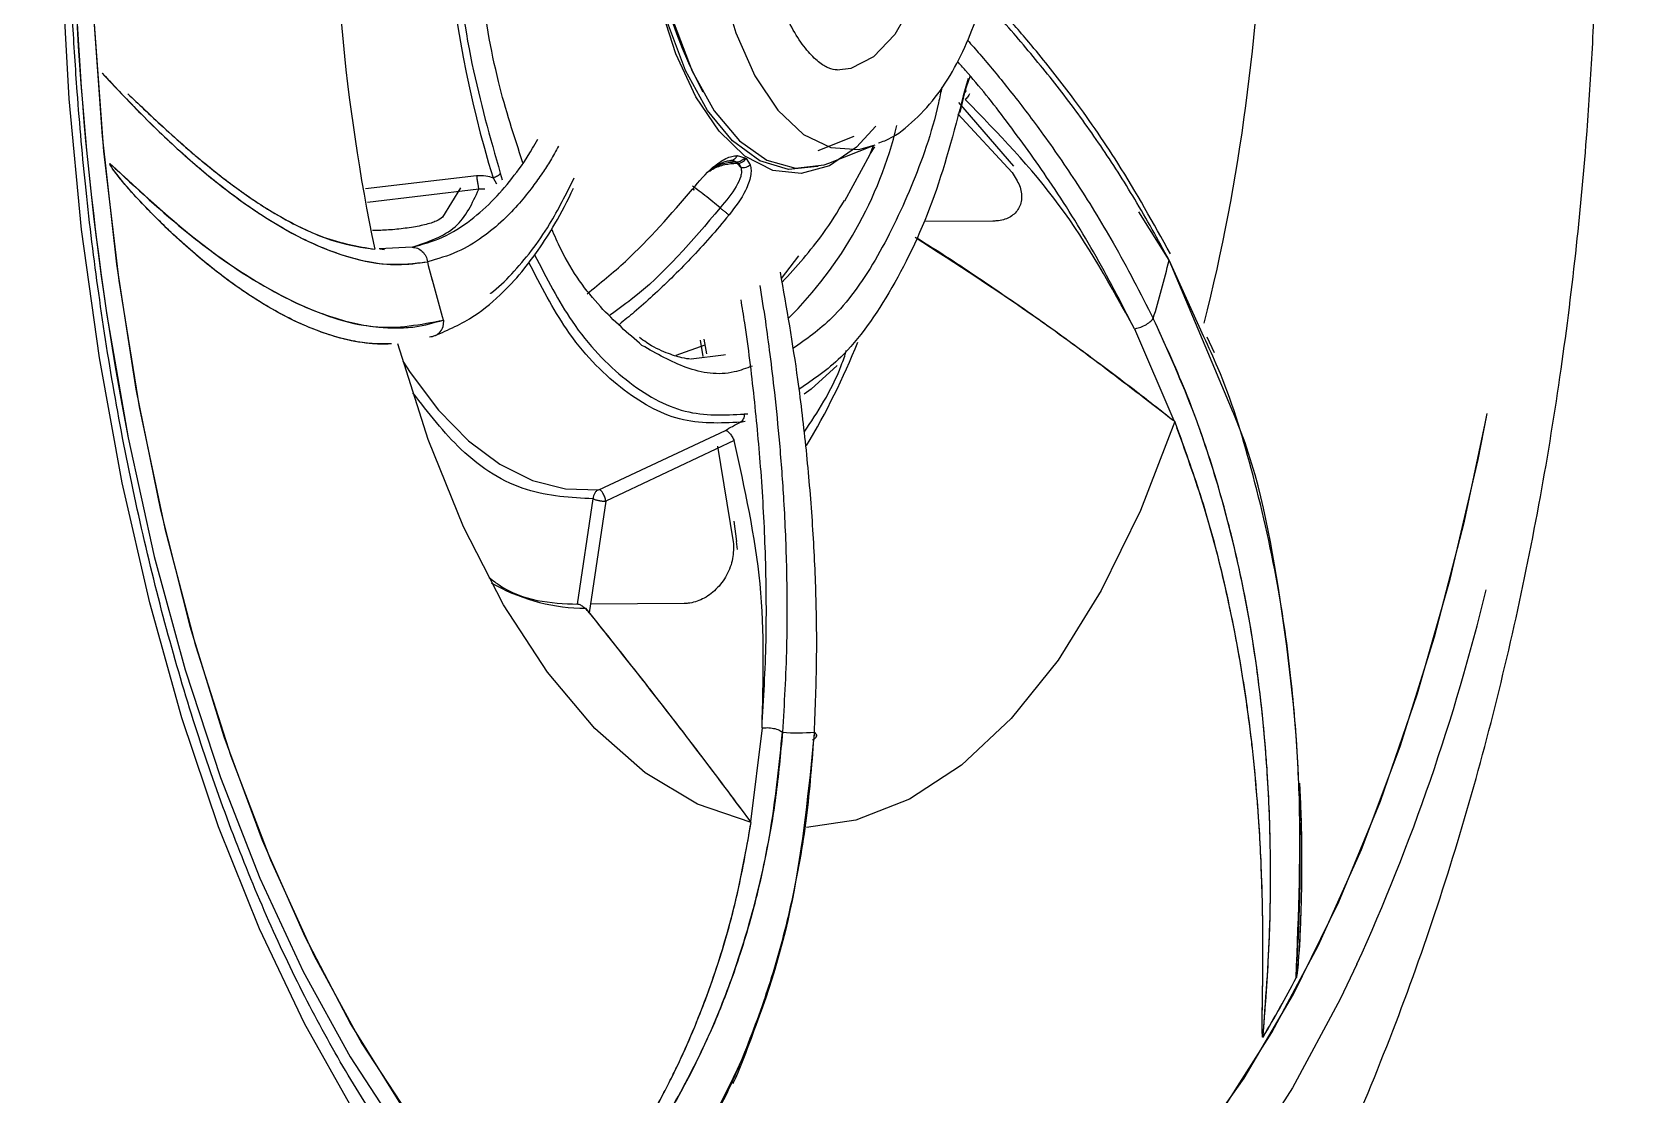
# Model space of a CAD drawing. Header units: inches. Extents: x 0 to 84, y -22 to 124.
# Drawn here: x 14.856 to 16.85, y 18.569 to 19.894 of the extents above; entities that cross this region are included whole.
import ezdxf

# ---------------------------------------------------------------- set-up
doc = ezdxf.new("R2010")
doc.units = ezdxf.units.IN
doc.header["$MEASUREMENT"] = 0
doc.layers.add('1', color=4, linetype='Continuous')
doc.layers.add('BDIM_CYAN', color=4, linetype='Continuous')

# ---------------------------------------------------------------- blocks, each defined once
blk = doc.blocks.new('2026 RELAY')
at = {"layer": '1', "color": 3, "linetype": 'Continuous', "lineweight": 25}
for points, knots in [([(17.3302, 16.6245), (17.322, 16.6184), (17.3057, 16.6062), (17.2811, 16.5884), (17.2564, 16.5708), (17.2315, 16.5535), (17.2065, 16.5366), (17.1813, 16.5201), (17.156, 16.5038), (17.1306, 16.4879), (17.1051, 16.4724), (17.0794, 16.4572), (17.0536, 16.4423), (17.0278, 16.4278), (17.0018, 16.4136), (16.9756, 16.3997), (16.9494, 16.3863), (16.9231, 16.3731), (16.8966, 16.3603), (16.8701, 16.3479), (16.8435, 16.3358), (16.8167, 16.3241), (16.7899, 16.3127), (16.763, 16.3017), (16.736, 16.2911), (16.7089, 16.2808), (16.6817, 16.2709), (16.6545, 16.2613), (16.6272, 16.2521), (16.5997, 16.2433), (16.5723, 16.2349), (16.5447, 16.2268), (16.5171, 16.2191), (16.4895, 16.2117), (16.4617, 16.2047), (16.434, 16.1981), (16.4061, 16.1919), (16.3782, 16.186), (16.3503, 16.1805), (16.3224, 16.1754), (16.2943, 16.1707), (16.2663, 16.1663), (16.2382, 16.1623), (16.2101, 16.1587), (16.182, 16.1554), (16.1539, 16.1526), (16.1257, 16.1501), (16.0975, 16.1479), (16.0694, 16.1462), (16.0412, 16.1448), (16.013, 16.1439), (15.9848, 16.1433), (15.9566, 16.143), (15.9284, 16.1432), (15.9003, 16.1437), (15.8721, 16.1447), (15.844, 16.146), (15.8159, 16.1476), (15.7878, 16.1497), (15.7598, 16.1521), (15.7318, 16.1549), (15.7038, 16.1581), (15.6759, 16.1617), (15.648, 16.1656), (15.6202, 16.1699), (15.5924, 16.1746), (15.5647, 16.1797), (15.5371, 16.1851), (15.5095, 16.1909), (15.4819, 16.1971), (15.4545, 16.2037), (15.4271, 16.2106), (15.3998, 16.2179), (15.3726, 16.2256), (15.3454, 16.2336), (15.3184, 16.242), (15.1881, 16.2845), (14.9598, 16.3822), (14.6511, 16.5778), (14.3681, 16.8251), (14.1149, 17.1193), (13.8952, 17.4558), (13.7116, 17.8284), (13.5665, 18.2308), (13.4611, 18.656), (13.3968, 19.0967), (13.374, 19.545), (13.3931, 19.9932), (13.4536, 20.4336), (13.5551, 20.8582), (13.6964, 21.2601), (13.8762, 21.6318), (14.0923, 21.9674), (14.3421, 22.2608), (14.6221, 22.5071), (14.9282, 22.7019), (15.2553, 22.842), (15.5976, 22.9245), (15.9486, 22.9485), (16.301, 22.913), (16.5503, 22.8457), (16.6985, 22.7905), (16.7505, 22.7696), (16.8022, 22.7475), (16.8536, 22.724), (16.9046, 22.6992), (16.9552, 22.6732), (17.0055, 22.6458), (17.0553, 22.6172), (17.1047, 22.5873), (17.1537, 22.5561), (17.2021, 22.5237), (17.2502, 22.4901), (17.2818, 22.4668), (17.2975, 22.4551)], [0, 0, 0, 0, 0.002502, 0.005004, 0.007506, 0.010008, 0.012509, 0.015011, 0.017512, 0.020014, 0.022515, 0.025017, 0.027518, 0.03002, 0.032521, 0.035022, 0.037523, 0.040024, 0.042525, 0.045026, 0.047527, 0.050028, 0.052529, 0.05503, 0.057531, 0.060031, 0.062532, 0.065033, 0.067534, 0.070034, 0.072535, 0.075036, 0.077537, 0.080038, 0.082539, 0.08504, 0.087541, 0.090043, 0.092544, 0.095046, 0.097547, 0.100049, 0.102551, 0.105052, 0.107554, 0.110056, 0.112558, 0.11506, 0.117562, 0.120064, 0.122566, 0.125068, 0.12757, 0.130072, 0.132574, 0.135076, 0.137577, 0.140079, 0.142581, 0.145082, 0.147584, 0.150086, 0.152587, 0.155089, 0.15759, 0.160092, 0.162593, 0.165095, 0.167596, 0.170097, 0.172599, 0.1751, 0.177601, 0.180102, 0.182603, 0.185104, 0.187606, 0.218845, 0.250085, 0.281328, 0.312575, 0.343824, 0.375073, 0.406319, 0.437562, 0.468804, 0.500046, 0.531287, 0.562529, 0.593772, 0.625017, 0.656266, 0.687515, 0.718762, 0.750006, 0.781244, 0.812485, 0.843729, 0.874977, 0.906228, 0.937469, 0.942278, 0.947087, 0.951897, 0.956706, 0.961516, 0.966326, 0.971136, 0.975946, 0.980757, 0.985567, 0.990378, 0.995189, 1, 1, 1, 1]), ([(16.6978, 17.1112), (16.7371, 17.1427), (16.7755, 17.1759), (16.8507, 17.2454), (16.8875, 17.2817), (16.9949, 17.3953), (17.0628, 17.477), (17.2536, 17.7382), (17.3636, 17.9339), (17.5421, 18.3556), (17.6106, 18.5817), (17.7015, 19.0496), (17.724, 19.2914), (17.7216, 19.7751), (17.6966, 20.0169), (17.6009, 20.485), (17.5301, 20.7113), (17.3474, 21.1334), (17.2354, 21.3294), (17.0419, 21.591), (16.9732, 21.6729), (16.8646, 21.7866), (16.8275, 21.8231), (16.7705, 21.8753), (16.7513, 21.8924), (16.7126, 21.9256), (16.693, 21.9418), (16.6732, 21.9576)], [0, 0, 0, 0, 0.03125, 0.03125, 0.0625, 0.0625, 0.125, 0.125, 0.25, 0.25, 0.375, 0.375, 0.5, 0.5, 0.625, 0.625, 0.75, 0.75, 0.875, 0.875, 0.9375, 0.9375, 0.96875, 0.96875, 0.984375, 0.984375, 1, 1, 1, 1]), ([(13.3815, 19.5236), (13.3856, 19.4029), (13.3941, 19.1567), (13.4547, 18.7915), (13.5495, 18.4345), (13.6806, 18.0969), (13.8438, 17.7844), (14.0375, 17.5029), (14.2573, 17.2566), (14.5002, 17.0508), (14.7612, 16.8879), (15.0364, 16.7721), (15.3203, 16.7042), (15.6085, 16.6865), (15.8957, 16.718), (16.1765, 16.8004), (16.4478, 16.927), (16.6145, 17.0498), (16.6978, 17.1112)], [0, 0, 0, 0, 0.060245, 0.122878, 0.185562, 0.248182, 0.310853, 0.373485, 0.436149, 0.498788, 0.56146, 0.624091, 0.686766, 0.749394, 0.812074, 0.874697, 0.937386, 1, 1, 1, 1])]:
    blk.add_open_spline(points, degree=3, knots=knots, dxfattribs=at)
at = {"layer": 'BDIM_CYAN'}
for p, q in [((16.018, 19.3183), (16.0254, 19.3394)), ((16.0224, 19.3357), (16.0187, 19.3226)), ((16.0105, 19.3059), (16.0791, 19.2262)), ((16.018, 19.3183), (16.0121, 19.2932)), ((16.0098, 19.2917), (16.0772, 19.2183)), ((15.8355, 19.2461), (15.8806, 19.2638)), ((15.849, 19.2302), (15.9065, 19.2528)), ((15.8687, 19.1834), (15.9, 19.2404)), ((15.9, 19.2404), (15.9047, 19.2521)), ((15.9059, 19.2504), (15.9002, 19.2421)), ((15.7326, 19.2314), (15.7268, 19.2334)), ((15.7291, 19.2338), (15.729, 19.2333)), ((15.7342, 19.2314), (15.7326, 19.2314)), ((15.7342, 19.2302), (15.7395, 19.2244)), ((15.7342, 19.2302), (15.7358, 19.2302)), ((15.7346, 19.2396), (15.7441, 19.2369)), ((15.7441, 19.2369), (15.7449, 19.2363)), ((15.7449, 19.2363), (15.7457, 19.2358)), ((15.7457, 19.2358), (15.751, 19.2279)), ((15.2713, 19.1984), (15.4098, 19.2146)), ((15.4305, 19.2117), (15.4346, 19.2044)), ((15.4395, 19.2175), (15.4417, 19.2092)), ((15.4126, 19.1976), (15.2739, 19.1813)), ((15.3899, 19.1994), (15.3674, 19.1627)), ((15.42, 19.1978), (15.4126, 19.1976)), ((16.273, 19.1091), (16.235, 19.1694)), ((16.0533, 19.1579), (15.9684, 19.1575)), ((15.3295, 19.1253), (15.2885, 19.1232)), ((15.3295, 19.1253), (15.2887, 19.1232)), ((15.2951, 19.1223), (15.2894, 19.1229)), ((15.2951, 19.1223), (15.2894, 19.1229)), ((15.7899, 19.0864), (15.8114, 19.1147)), ((16.3507, 18.9243), (16.273, 19.1091)), ((16.3163, 19.0136), (16.273, 19.1091)), ((16.2297, 19.0237), (16.2787, 18.9093)), ((16.2297, 19.0237), (16.2787, 18.9093)), ((15.6587, 18.991), (15.6946, 19.0037)), ((15.6884, 19.0097), (15.6918, 18.9893)), ((15.6929, 19.0109), (15.6963, 18.9926)), ((16.3294, 18.9936), (16.3205, 19.0135)), ((15.7388, 18.9073), (15.7445, 18.9086)), ((15.748, 18.9172), (15.7435, 18.9174)), ((16.2787, 18.9093), (16.28, 18.9083)), ((16.2787, 18.9093), (16.28, 18.9083)), ((15.5624, 18.8233), (15.7201, 18.8971)), ((15.731, 18.8844), (15.571, 18.8089)), ((15.7102, 18.8777), (15.7298, 18.7583)), ((15.5357, 18.6806), (15.5552, 18.812)), ((15.571, 18.8089), (15.5502, 18.67)), ((15.7303, 18.7842), (15.734, 18.7587)), ((15.7349, 18.7488), (15.734, 18.7587)), ((15.5386, 18.6756), (15.5458, 18.6755)), ((15.6684, 18.6814), (15.5521, 18.6807)), ((15.7656, 18.5264), (15.7513, 18.4094)), ((15.7656, 18.5264), (15.7513, 18.4094))]:
    blk.add_line(p, q, dxfattribs=at)
at = {"layer": 'BDIM_CYAN', "flags": 128}
for points in [[(15.2557, 18.0509), (15.1954, 18.1583), (15.1395, 18.276), (15.0885, 18.4031), (15.0428, 18.5388), (15.0026, 18.6821), (14.9682, 18.832), (14.9399, 18.9874), (14.9178, 19.1473), (14.9022, 19.3105), (14.8931, 19.4759), (14.8906, 19.6424), (14.8947, 19.8087), (14.9054, 19.9737), (14.9226, 20.1362), (14.9462, 20.2951), (14.976, 20.4494), (15.0118, 20.5978), (15.0534, 20.7394), (15.1004, 20.8731), (15.1526, 20.9981)], [(15.2328, 21.0508), (15.176, 20.9355), (15.1243, 20.8102), (15.0779, 20.6759), (15.0372, 20.5336), (15.0025, 20.3843), (14.9742, 20.2292), (14.9524, 20.0695), (14.9372, 19.9065), (14.9289, 19.7412), (14.9274, 19.5751), (14.9328, 19.4093), (14.945, 19.2451), (14.964, 19.0838), (14.9895, 18.9266), (15.0214, 18.7748), (15.0595, 18.6293), (15.1035, 18.4914), (15.153, 18.3622), (15.2076, 18.2425), (15.267, 18.1333), (15.3307, 18.0355)], [(15.2298, 21.0452), (15.174, 20.931), (15.1231, 20.8072), (15.0774, 20.6745), (15.0373, 20.5341), (15.0031, 20.387), (14.975, 20.2341), (14.9532, 20.0768), (14.9379, 19.9161), (14.9293, 19.7532), (14.9273, 19.5894), (14.9319, 19.4258), (14.9433, 19.2636), (14.9612, 19.1041), (14.9855, 18.9485), (15.0161, 18.7978), (15.0527, 18.6533), (15.0951, 18.5159), (15.1429, 18.3867), (15.1958, 18.2667), (15.2534, 18.1567), (15.3153, 18.0576)], [(15.9075, 19.2762), (15.8834, 19.2499), (15.8496, 19.2267), (15.8144, 19.2171), (15.7789, 19.2212), (15.7444, 19.239), (15.7121, 19.2699), (15.683, 19.3128), (15.6581, 19.3662), (15.6383, 19.4284), (15.6243, 19.4972), (15.6165, 19.5703), (15.6152, 19.6451), (15.6204, 19.7192), (15.632, 19.79), (15.6496, 19.8551), (15.6725, 19.9123), (15.7, 19.9596), (15.7312, 19.9954), (15.765, 20.0186), (15.8002, 20.0283), (15.8357, 20.0241), (15.8557, 20.0155)], [(15.8357, 19.226), (15.8349, 19.2258), (15.7988, 19.2221), (15.763, 19.2329), (15.7288, 19.2578), (15.6975, 19.2959), (15.6702, 19.3457), (15.6478, 19.4056), (15.6313, 19.4734), (15.6211, 19.5465), (15.6176, 19.6224), (15.621, 19.6983), (15.6312, 19.7715), (15.6477, 19.8392), (15.6701, 19.8992), (15.6974, 19.9492), (15.7287, 19.9873), (15.7628, 20.0123), (15.7986, 20.0232), (15.8347, 20.0196), (15.8358, 20.0193)], [(15.8491, 20.0151), (15.8398, 20.0182), (15.8038, 20.0212), (15.7682, 20.0097), (15.7344, 19.9842), (15.7034, 19.9457), (15.6764, 19.8955), (15.6544, 19.8354), (15.6382, 19.7676), (15.6284, 19.6946), (15.6253, 19.619), (15.629, 19.5435), (15.6394, 19.4709), (15.6562, 19.4038), (15.6787, 19.3446), (15.7061, 19.2954), (15.7374, 19.2581), (15.7715, 19.2339), (15.8072, 19.2238), (15.8431, 19.2281), (15.849, 19.2302)], [(15.8964, 19.9959), (15.8618, 19.998), (15.8273, 19.9857), (15.7946, 19.9595), (15.765, 19.9204), (15.7395, 19.8698), (15.7192, 19.8097), (15.7049, 19.7424), (15.6971, 19.6706), (15.696, 19.5969), (15.7018, 19.5241), (15.7142, 19.4552), (15.7328, 19.3927), (15.7568, 19.339), (15.7852, 19.2962), (15.8171, 19.266), (15.8512, 19.2495), (15.8862, 19.2473), (15.9065, 19.2528)], [(15.9017, 19.8848), (15.9283, 19.8587), (15.9515, 19.8207), (15.97, 19.7727), (15.9831, 19.7173), (15.99, 19.6571), (15.9904, 19.5951), (15.9842, 19.5346), (15.9718, 19.4784), (15.9537, 19.4295), (15.931, 19.3903), (15.9047, 19.3628), (15.8762, 19.3482), (15.8594, 19.3461)], [(14.945, 19.0697), (14.9492, 19.0409), (14.9757, 18.8879), (15.0083, 18.7402), (15.0466, 18.5988), (15.0906, 18.4648), (15.1397, 18.3392), (15.1937, 18.2228), (15.2523, 18.1165), (15.3148, 18.021), (15.381, 17.9371), (15.4504, 17.8653), (15.5223, 17.8062)], [(15.752, 18.4085), (15.6851, 18.4313), (15.6198, 18.4705), (15.5572, 18.5256), (15.4981, 18.5957), (15.4433, 18.68), (15.3935, 18.7772), (15.3495, 18.886), (15.3118, 19.0049)], [(15.752, 18.4085), (15.6851, 18.4313), (15.6198, 18.4705), (15.5572, 18.5256), (15.4981, 18.5957), (15.4433, 18.68), (15.3935, 18.7772), (15.3495, 18.886), (15.3118, 19.0049)], [(15.3179, 18.9836), (15.3273, 18.9691), (15.3625, 18.9225), (15.3999, 18.8843), (15.4391, 18.855), (15.4796, 18.8349), (15.5209, 18.8243), (15.5624, 18.8233)], [(15.7202, 18.9915), (15.7176, 18.9908), (15.6773, 18.9859)], [(15.8594, 18.9779), (15.8268, 18.9485), (15.8183, 18.9423)], [(14.9678, 18.9297), (14.9757, 18.8879), (15.0083, 18.7402), (15.0466, 18.5988), (15.0906, 18.4648), (15.1397, 18.3392), (15.1937, 18.2228), (15.2523, 18.1165), (15.3148, 18.021), (15.381, 17.9371), (15.4504, 17.8653), (15.5223, 17.8062), (15.5964, 17.7602), (15.6721, 17.7276), (15.7488, 17.7086), (15.826, 17.7035), (15.9031, 17.7121), (15.9796, 17.7346), (16.055, 17.7706), (16.1286, 17.82), (16.1999, 17.8824), (16.2685, 17.9573), (16.2725, 17.9621)], [(16.28, 18.9083), (16.2371, 18.7974), (16.1884, 18.6978), (16.1345, 18.611), (16.0761, 18.538), (16.0141, 18.48), (15.9493, 18.4377), (15.8826, 18.4116), (15.821, 18.4024)], [(16.28, 18.9083), (16.2371, 18.7974), (16.1884, 18.6978), (16.1345, 18.611), (16.0761, 18.538), (16.0141, 18.48), (15.9493, 18.4377), (15.8826, 18.4116), (15.821, 18.4024)], [(16.1451, 17.8375), (16.16, 17.8495), (16.232, 17.9169), (16.301, 17.9973), (16.3664, 18.0901), (16.4277, 18.1945), (16.4844, 18.3098), (16.5362, 18.4351), (16.5826, 18.5694), (16.6233, 18.7117), (16.6579, 18.861), (16.6692, 18.9183)], [(16.2819, 17.9734), (16.3388, 18.0489), (16.4011, 18.1469), (16.4591, 18.2559), (16.5125, 18.3751), (16.5609, 18.5034), (16.6038, 18.6401), (16.641, 18.784), (16.6684, 18.9138)], [(16.5068, 18.232), (16.4859, 18.1883), (16.4267, 18.0781), (16.3633, 17.9788), (16.2963, 17.8909), (16.2259, 17.8152), (16.1528, 17.7522), (16.0775, 17.7024), (16.0005, 17.6659), (15.9222, 17.6432), (15.8434, 17.6344), (15.7645, 17.6396), (15.6861, 17.6586), (15.6087, 17.6915), (15.5328, 17.7378)]]:
    blk.add_lwpolyline(points, dxfattribs=at)
at = {"layer": 'BDIM_CYAN'}
for centre, radius, start, end in [((18.7904, 19.6208), 3.8846, 167.9206, 190.2482), ((18.8336, 19.6211), 3.9275, 169.6432, 188.0712), ((17.674, 19.6205), 2.4423, 165.6598, 191.7567), ((13.9446, 19.6246), 2.4454, 345.9437, 11.7473), ((16.2716, 19.6226), 0.6546, 152.3465, 207.6371), ((16.7718, 19.6239), 1.4032, 171.812, 197.0823), ((16.0175, 19.3206), 0.00236, 282.2105, 58.3805), ((15.4404, 19.3966), 0.5076, 314.831, 346.3817), ((15.8176, 19.3497), 0.1457, 234.2879, 235.0699), ((15.8192, 19.3497), 0.1457, 234.2879, 235.0699), ((15.7353, 19.2426), 0.0124, 272.25, 326.5537), ((16.9787, 19.5153), 1.6804, 194.0507, 196.6166), ((16.9788, 19.5153), 1.6805, 194.0508, 196.6166), ((14.6384, 19.5167), 1.6846, 343.4362, 345.9978), ((15.0321, 19.3483), 0.9185, 329.2183, 338.2014), ((15.5477, 18.9152), 0.2398, 240.0553, 267.816), ((14.1403, 19.3096), 2.6004, 335.519, 346.4081), ((15.8105, 18.7684), 0.2481, 265.5182, 274.706), ((14.9964, 18.9704), 1.6216, 329.2459, 332.235), ((14.9963, 18.9704), 1.6216, 329.2463, 332.235)]:
    blk.add_arc(centre, radius, start, end, dxfattribs=at)
for points, knots in [([(15.4676, 19.2307), (15.4568, 19.2636), (15.4339, 19.3335), (15.413, 19.4561), (15.4037, 19.5859), (15.4047, 19.6954), (15.4125, 19.7575), (15.4152, 19.7788)], [0, 0, 0, 0, 0.20667, 0.439341, 0.667177, 0.885919, 1, 1, 1, 1]), ([(14.357, 19.6229), (14.3575, 19.5614), (14.3583, 19.4755), (14.3638, 19.3496), (14.3702, 19.2436), (14.3809, 19.1183), (14.3953, 18.9885), (14.4139, 18.8548), (14.4367, 18.7196), (14.4638, 18.5847), (14.4951, 18.4514), (14.5306, 18.3208), (14.5701, 18.194), (14.6135, 18.0717), (14.6606, 17.9546), (14.7112, 17.8435), (14.7651, 17.7388), (14.8222, 17.6411), (14.8822, 17.5507), (14.945, 17.468), (15.0104, 17.3933), (15.0783, 17.3269), (15.1485, 17.2691), (15.2211, 17.2202), (15.296, 17.1805), (15.3732, 17.1504), (15.4529, 17.1303), (15.5351, 17.1212), (15.62, 17.1238), (15.7041, 17.139), (15.7826, 17.1636), (15.8312, 17.1878), (15.8538, 17.199)], [0, 0, 0, 0, 0.040811, 0.057032, 0.083957, 0.111794, 0.141547, 0.17248, 0.204296, 0.236757, 0.269693, 0.302981, 0.336528, 0.370262, 0.404132, 0.438097, 0.472129, 0.506211, 0.540334, 0.574503, 0.608729, 0.643039, 0.677477, 0.712109, 0.747029, 0.782371, 0.818313, 0.855088, 0.892973, 0.932246, 0.968514, 1, 1, 1, 1]), ([(15.6488, 17.7124), (15.6461, 17.7132), (15.6219, 17.7206), (15.5766, 17.7446), (15.5135, 17.7847), (15.4521, 17.8356), (15.3923, 17.8959), (15.3346, 17.9656), (15.2793, 18.0444), (15.2267, 18.1318), (15.177, 18.2274), (15.1307, 18.3307), (15.0881, 18.441), (15.0493, 18.5576), (15.0148, 18.6797), (14.9847, 18.8061), (14.9592, 18.9356), (14.9386, 19.0658), (14.9229, 19.1936), (14.9127, 19.3072), (14.9063, 19.4089), (14.902, 19.5101), (14.9015, 19.5822), (14.9011, 19.6228)], [0, 0, 0, 0, 0.006713, 0.060649, 0.113918, 0.166759, 0.219364, 0.271866, 0.324334, 0.376806, 0.429298, 0.481804, 0.534299, 0.58674, 0.639056, 0.691132, 0.742759, 0.793508, 0.842305, 0.88808, 0.920715, 0.955264, 1, 1, 1, 1]), ([(15.3809, 19.6226), (15.3811, 19.5843), (15.3816, 19.4925), (15.4011, 19.3523), (15.4268, 19.2621), (15.4395, 19.2175)], [0, 0, 0, 0, 0.26687, 0.638043, 1, 1, 1, 1]), ([(15.8592, 19.3463), (15.8559, 19.3465), (15.8501, 19.347), (15.8365, 19.3552), (15.8216, 19.3698), (15.8062, 19.3918), (15.7917, 19.4204), (15.7785, 19.4556), (15.7686, 19.4929), (15.7619, 19.5299), (15.7566, 19.5717), (15.7558, 19.6029), (15.7553, 19.6227)], [0, 0, 0, 0, 0.128145, 0.227999, 0.324695, 0.421649, 0.519493, 0.616161, 0.720856, 0.799696, 0.87304, 1, 1, 1, 1]), ([(15.9106, 19.2554), (15.9133, 19.2563), (15.9285, 19.2611), (15.9528, 19.2801), (15.9818, 19.3105), (16.0059, 19.3479), (16.0253, 19.389), (16.0409, 19.4339), (16.052, 19.4783), (16.0593, 19.521), (16.0648, 19.5676), (16.0656, 19.6018), (16.0661, 19.6226)], [0, 0, 0, 0, 0.024726, 0.143933, 0.265155, 0.38214, 0.493572, 0.599567, 0.710505, 0.792915, 0.873408, 1, 1, 1, 1]), ([(16.216, 17.5289), (16.2333, 17.552), (16.2823, 17.6172), (16.3539, 17.7327), (16.4318, 17.8745), (16.5016, 18.0231), (16.5636, 18.1764), (16.6178, 18.333), (16.6644, 18.4919), (16.7038, 18.6521), (16.7363, 18.8125), (16.7619, 18.9706), (16.781, 19.123), (16.7933, 19.2565), (16.8009, 19.3759), (16.806, 19.4934), (16.8067, 19.5769), (16.8071, 19.6231)], [0, 0, 0, 0, 0.042205, 0.119005, 0.196871, 0.27495, 0.352305, 0.428626, 0.503754, 0.577586, 0.649944, 0.720353, 0.78738, 0.849226, 0.893234, 0.94095, 1, 1, 1, 1]), ([(16.2746, 19.117), (16.2533, 19.1554), (16.2148, 19.2245), (16.1565, 19.3081), (16.109, 19.3684), (16.0713, 19.4124), (16.0489, 19.4358), (16.0387, 19.4464)], [0, 0, 0, 0, 0.309794, 0.559216, 0.748259, 0.886483, 1, 1, 1, 1]), ([(16.273, 19.1091), (16.259, 19.1348), (16.2319, 19.1841), (16.1879, 19.2523), (16.1427, 19.3154), (16.0946, 19.374), (16.0606, 19.4139), (16.0416, 19.432), (16.04, 19.4335)], [0, 0, 0, 0, 0.209062, 0.402039, 0.596336, 0.790263, 0.982886, 1, 1, 1, 1]), ([(16.0216, 19.3833), (16.0268, 19.3775), (16.044, 19.3582), (16.0739, 19.3218), (16.1139, 19.2698), (16.158, 19.206), (16.2063, 19.1279), (16.2369, 19.0683), (16.2532, 19.0364)], [0, 0, 0, 0, 0.058338, 0.194521, 0.349826, 0.539842, 0.754228, 1, 1, 1, 1]), ([(14.9433, 19.3423), (14.9649, 19.3193), (15.004, 19.278), (15.0461, 19.2396), (15.0702, 19.2192), (15.0805, 19.2107), (15.0899, 19.2032), (15.0985, 19.1965), (15.1061, 19.1907), (15.1336, 19.1704), (15.1801, 19.1407), (15.2424, 19.1138), (15.2996, 19.1013), (15.3323, 19.1053), (15.3486, 19.1073)], [0, 0, 0, 0, 0.1436888, 0.258956, 0.2844481, 0.3079871, 0.3295727, 0.3492047, 0.3668825, 0.3826057, 0.540573, 0.6961391, 0.8492892, 1, 1, 1, 1]), ([(14.9433, 19.3422), (14.9595, 19.325), (14.9955, 19.2866), (15.0464, 19.2388), (15.0965, 19.1971), (15.1405, 19.1658), (15.1856, 19.1389), (15.2305, 19.1187), (15.2737, 19.1066), (15.3134, 19.1023), (15.3365, 19.1055), (15.3486, 19.1073)], [0, 0, 0, 0, 0.107487, 0.23857, 0.342527, 0.450053, 0.545408, 0.666282, 0.78411, 0.886489, 1, 1, 1, 1]), ([(16.2297, 19.0237), (16.2131, 19.0561), (16.18, 19.1203), (16.1261, 19.2061), (16.0723, 19.2808), (16.0336, 19.3298), (16.0124, 19.3531), (16.0091, 19.3568)], [0, 0, 0, 0, 0.261528, 0.519239, 0.751474, 0.960807, 1, 1, 1, 1]), ([(15.9897, 19.325), (15.9884, 19.3184), (15.9792, 19.273), (15.9519, 19.1975), (15.9076, 19.1056), (15.8572, 19.0362), (15.8205, 19.0106), (15.8041, 18.9991)], [0, 0, 0, 0, 0.041139, 0.282731, 0.534367, 0.791342, 1, 1, 1, 1]), ([(16.0187, 19.3226), (16.0068, 19.2768), (15.9827, 19.1841), (15.9289, 19.0713), (15.8712, 18.9885), (15.8294, 18.9604), (15.8118, 18.9485)], [0, 0, 0, 0, 0.2631358, 0.5329715, 0.8028072, 1, 1, 1, 1]), ([(16.0194, 19.3231), (16.0192, 19.3226), (16.019, 19.3221), (16.0187, 19.3216), (16.0186, 19.3216)], [0, 0, 0, 0, 0.840838, 1, 1, 1, 1]), ([(14.9753, 19.3166), (14.9753, 19.3166), (14.982, 19.3103), (14.9968, 19.2961), (15.0216, 19.273), (15.0425, 19.2543), (15.0587, 19.2403), (15.0692, 19.2315), (15.0818, 19.2212), (15.0959, 19.2102), (15.1097, 19.1999), (15.1213, 19.1916), (15.1468, 19.1741), (15.1853, 19.1514), (15.2366, 19.1299), (15.2673, 19.1252), (15.283, 19.1228)], [0, 0, 0, 0, 0.000264, 0.058117, 0.131997, 0.221472, 0.247938, 0.280094, 0.317877, 0.3652, 0.410934, 0.44751, 0.475047, 0.654491, 0.823562, 1, 1, 1, 1]), ([(14.9889, 19.3037), (14.9933, 19.2996), (15.0048, 19.2887), (15.0255, 19.2695), (15.0515, 19.2462), (15.083, 19.2199), (15.1211, 19.1909), (15.1678, 19.1609), (15.2246, 19.1329), (15.262, 19.1265), (15.283, 19.1228)], [0, 0, 0, 0, 0.040901, 0.106378, 0.193219, 0.287622, 0.408391, 0.564627, 0.756619, 1, 1, 1, 1]), ([(16.0241, 19.3165), (16.0236, 19.3155), (16.0222, 19.3124), (16.0202, 19.3107), (16.0189, 19.3095)], [0, 0, 0, 0, 0.311841, 1, 1, 1, 1]), ([(16.2297, 19.0237), (16.2006, 19.0766), (16.1429, 19.1817), (16.06, 19.2671), (16.0189, 19.3095)], [0, 0, 0, 0, 0.503992, 1, 1, 1, 1]), ([(15.3295, 19.1253), (15.3423, 19.1289), (15.3679, 19.136), (15.402, 19.1576), (15.4317, 19.184), (15.4572, 19.2145), (15.475, 19.2397), (15.4841, 19.2563), (15.4863, 19.2602)], [0, 0, 0, 0, 0.211679, 0.420267, 0.608236, 0.777668, 0.9478, 1, 1, 1, 1]), ([(15.512, 19.2514), (15.5087, 19.2453), (15.5022, 19.2336), (15.4914, 19.217), (15.4787, 19.199), (15.4627, 19.1791), (15.442, 19.1574), (15.4165, 19.1365), (15.3852, 19.1175), (15.3613, 19.1108), (15.3486, 19.1073)], [0, 0, 0, 0, 0.0779051, 0.1501779, 0.2336565, 0.3444849, 0.4708749, 0.6255143, 0.7999861, 1, 1, 1, 1]), ([(15.3038, 19.0051), (15.2947, 19.0049), (15.2744, 19.0045), (15.2422, 19.011), (15.21, 19.0215), (15.1802, 19.0346), (15.1437, 19.0542), (15.1013, 19.0824), (15.0593, 19.1163), (15.0273, 19.1454), (15.0039, 19.1685), (14.982, 19.1918), (14.9659, 19.2102), (14.9562, 19.2232), (14.9537, 19.2274), (14.9531, 19.2288), (14.9529, 19.2295), (14.9529, 19.2297), (14.9529, 19.2299)], [0, 0, 0, 0, 0.0907061, 0.2025541, 0.2967965, 0.3780896, 0.4603278, 0.6052502, 0.7280527, 0.7998249, 0.8624384, 0.9156889, 0.9762459, 0.9926525, 0.9974112, 0.9989584, 0.9995375, 1, 1, 1, 1]), ([(14.9529, 19.2299), (14.9918, 19.194), (15.0697, 19.1222), (15.1806, 19.0533), (15.2843, 19.0179), (15.3404, 19.0291), (15.3685, 19.0347)], [0, 0, 0, 0, 0.250185, 0.500172, 0.750054, 1, 1, 1, 1]), ([(15.3041, 19.0049), (15.2983, 19.0047), (15.2845, 19.0042), (15.2616, 19.0071), (15.2362, 19.0129), (15.2103, 19.0215), (15.1835, 19.033), (15.1579, 19.0464), (15.1338, 19.061), (15.1115, 19.076), (15.0887, 19.0928), (15.0655, 19.1115), (15.0427, 19.1313), (15.0214, 19.1512), (15.0027, 19.1699), (14.9829, 19.1908), (14.9672, 19.2086), (14.9566, 19.2227), (14.9539, 19.2272), (14.9532, 19.2287), (14.953, 19.2294), (14.9529, 19.2297), (14.9529, 19.2298)], [0, 0, 0, 0, 0.058316, 0.138739, 0.215885, 0.29142, 0.368768, 0.448007, 0.508592, 0.56983, 0.631744, 0.694354, 0.758248, 0.815273, 0.86525, 0.908026, 0.974182, 0.992083, 0.997244, 0.998904, 0.999518, 1, 1, 1, 1]), ([(14.9529, 19.2298), (14.9857, 19.1993), (15.0432, 19.1458), (15.1235, 19.0884), (15.1819, 19.0561), (15.2268, 19.0388), (15.2583, 19.03), (15.286, 19.0256), (15.3109, 19.0244), (15.3384, 19.026), (15.3569, 19.0314), (15.3685, 19.0347)], [0, 0, 0, 0, 0.210546, 0.368628, 0.533185, 0.613167, 0.691442, 0.768096, 0.827975, 0.892833, 1, 1, 1, 1]), ([(15.6791, 19.1978), (15.6872, 19.2075), (15.7, 19.2227), (15.7178, 19.235), (15.7281, 19.239), (15.7325, 19.2394), (15.7346, 19.2396)], [0, 0, 0, 0, 0.47703, 0.750267, 0.876326, 1, 1, 1, 1]), ([(15.7001, 19.2199), (15.701, 19.2208), (15.7056, 19.2256), (15.7134, 19.2297), (15.7214, 19.2329), (15.725, 19.2332), (15.7268, 19.2334)], [0, 0, 0, 0, 0.113676, 0.56281, 0.782554, 1, 1, 1, 1]), ([(15.7001, 19.2199), (15.7015, 19.2209), (15.7074, 19.2249), (15.7192, 19.229), (15.7292, 19.2298), (15.7342, 19.2302)], [0, 0, 0, 0, 0.135349, 0.567674, 1, 1, 1, 1]), ([(15.7326, 19.2314), (15.7276, 19.2311), (15.7193, 19.2307), (15.7112, 19.2272), (15.708, 19.2259)], [0, 0, 0, 0, 0.608968, 1, 1, 1, 1]), ([(15.7395, 19.2244), (15.7397, 19.2228), (15.7402, 19.2195), (15.7389, 19.2117), (15.7316, 19.1959), (15.7208, 19.1832), (15.7133, 19.1745)], [0, 0, 0, 0, 0.1172155, 0.2356679, 0.477765, 1, 1, 1, 1]), ([(15.751, 19.2279), (15.7515, 19.2259), (15.7523, 19.2218), (15.7513, 19.2112), (15.7443, 19.1914), (15.7322, 19.1756), (15.7245, 19.1656)], [0, 0, 0, 0, 0.123689, 0.24976, 0.523037, 1, 1, 1, 1]), ([(15.7346, 19.2396), (15.7342, 19.2387), (15.7333, 19.2369), (15.7314, 19.2349), (15.7292, 19.2336), (15.7275, 19.2334), (15.7268, 19.2334)], [0, 0, 0, 0, 0.2454057, 0.4999977, 0.754591, 1, 1, 1, 1]), ([(15.7268, 19.2334), (15.7282, 19.2333), (15.7311, 19.2332), (15.7332, 19.232), (15.7342, 19.2314)], [0, 0, 0, 0, 0.506781, 1, 1, 1, 1]), ([(15.7358, 19.2302), (15.7367, 19.2295), (15.7384, 19.228), (15.7391, 19.2256), (15.7395, 19.2244)], [0, 0, 0, 0, 0.493001, 1, 1, 1, 1]), ([(15.751, 19.2279), (15.7502, 19.2273), (15.7486, 19.226), (15.7456, 19.2248), (15.7424, 19.2241), (15.7404, 19.2243), (15.7395, 19.2244)], [0, 0, 0, 0, 0.2538585, 0.5113483, 0.7628507, 1, 1, 1, 1]), ([(15.4098, 19.2146), (15.4138, 19.2149), (15.4211, 19.2154), (15.4275, 19.2128), (15.4305, 19.2117)], [0, 0, 0, 0, 0.539866, 1, 1, 1, 1]), ([(15.4098, 19.2146), (15.41, 19.2137), (15.4102, 19.2121), (15.4106, 19.2094), (15.411, 19.2067), (15.4114, 19.2043), (15.4118, 19.2021), (15.4121, 19.2001), (15.4124, 19.1985), (15.4126, 19.1979), (15.4126, 19.1976)], [0, 0, 0, 0, 0.131136, 0.260274, 0.38408, 0.500001, 0.615922, 0.739727, 0.868865, 1, 1, 1, 1]), ([(15.4271, 19.0679), (15.4272, 19.068), (15.4367, 19.0745), (15.4539, 19.0919), (15.4785, 19.1203), (15.5051, 19.1588), (15.5216, 19.1919), (15.5316, 19.2118)], [0, 0, 0, 0, 0.004248, 0.225827, 0.446984, 0.666655, 1, 1, 1, 1]), ([(15.7133, 19.1745), (15.7103, 19.177), (15.7041, 19.1822), (15.6942, 19.1902), (15.6851, 19.1972), (15.6809, 19.2003), (15.6788, 19.2018)], [0, 0, 0, 0, 0.242859, 0.5, 0.757141, 1, 1, 1, 1]), ([(16.0772, 19.2183), (16.0807, 19.2129), (16.0879, 19.2022), (16.0901, 19.1859), (16.0857, 19.1717), (16.0746, 19.1618), (16.0625, 19.1582), (16.055, 19.158), (16.0533, 19.1579)], [0, 0, 0, 0, 0.194941, 0.389849, 0.584536, 0.771915, 0.948108, 1, 1, 1, 1]), ([(15.3295, 19.1253), (15.3494, 19.1321), (15.3889, 19.1454), (15.4047, 19.1803), (15.4126, 19.1976)], [0, 0, 0, 0, 0.503992, 1, 1, 1, 1]), ([(15.3579, 19.0152), (15.3747, 19.0225), (15.4048, 19.0356), (15.4412, 19.0666), (15.4673, 19.0953), (15.4885, 19.1237), (15.5094, 19.1562), (15.5232, 19.1837), (15.5308, 19.1988)], [0, 0, 0, 0, 0.242547, 0.437655, 0.585434, 0.693439, 0.831691, 1, 1, 1, 1]), ([(15.5476, 19.0674), (15.5638, 19.0805), (15.6115, 19.1192), (15.6522, 19.1666), (15.6791, 19.1978)], [0, 0, 0, 0, 0.3393189, 1, 1, 1, 1]), ([(15.6791, 19.1978), (15.6797, 19.1974), (15.6808, 19.1966), (15.6813, 19.1965), (15.6808, 19.1971), (15.6799, 19.198), (15.6795, 19.1983)], [0, 0, 0, 0, 0.268291, 0.553889, 0.839487, 1, 1, 1, 1]), ([(15.7907, 19.0817), (15.8085, 19.1014), (15.8373, 19.1332), (15.8598, 19.1696), (15.8684, 19.1836)], [0, 0, 0, 0, 0.61789, 1, 1, 1, 1]), ([(15.3674, 19.1627), (15.3652, 19.1611), (15.3609, 19.1578), (15.3459, 19.1532), (15.3268, 19.1495), (15.3056, 19.1471), (15.2899, 19.1462), (15.2821, 19.1462), (15.2804, 19.1462)], [0, 0, 0, 0, 0.1949407, 0.3898487, 0.5845358, 0.7719154, 0.9481084, 1, 1, 1, 1]), ([(15.7133, 19.1745), (15.6786, 19.1333), (15.6366, 19.0834), (15.5849, 19.047), (15.5758, 19.0406)], [0, 0, 0, 0, 0.824581, 1, 1, 1, 1]), ([(15.7245, 19.1656), (15.7166, 19.1561), (15.7011, 19.1375), (15.677, 19.1114), (15.6533, 19.0872), (15.6298, 19.0651), (15.6081, 19.0458), (15.5941, 19.0343), (15.5879, 19.0293)], [0, 0, 0, 0, 0.19084, 0.373816, 0.54893, 0.716181, 0.87557, 1, 1, 1, 1]), ([(15.7245, 19.1656), (15.7239, 19.1661), (15.7226, 19.167), (15.7197, 19.1693), (15.7164, 19.1719), (15.7143, 19.1736), (15.7133, 19.1745)], [0, 0, 0, 0, 0.242182, 0.499995, 0.757809, 1, 1, 1, 1]), ([(15.616, 19.0031), (15.5986, 19.0181), (15.5626, 19.0489), (15.5246, 19.1004), (15.5072, 19.1397), (15.5035, 19.1481)], [0, 0, 0, 0, 0.425638, 0.876773, 1, 1, 1, 1]), ([(15.3295, 19.1253), (15.3317, 19.1251), (15.3364, 19.1246), (15.3426, 19.1205), (15.3471, 19.1145), (15.3481, 19.1096), (15.3486, 19.1073)], [0, 0, 0, 0, 0.240996, 0.5, 0.759004, 1, 1, 1, 1]), ([(15.3295, 19.1253), (15.3317, 19.1251), (15.3364, 19.1246), (15.3426, 19.1205), (15.3471, 19.1145), (15.3481, 19.1096), (15.3486, 19.1073)], [0, 0, 0, 0, 0.240961, 0.499951, 0.758968, 1, 1, 1, 1]), ([(15.9564, 19.138), (16.0078, 19.1048), (16.1185, 19.0333), (16.2228, 18.9525), (16.2787, 18.9093)], [0, 0, 0, 0, 0.464022, 1, 1, 1, 1]), ([(15.9587, 19.1372), (15.969, 19.1306), (16.0046, 19.1081), (16.0576, 19.0725), (16.1194, 19.0295), (16.1744, 18.9896), (16.2282, 18.9491), (16.2623, 18.9223), (16.2787, 18.9093)], [0, 0, 0, 0, 0.093837, 0.321311, 0.486716, 0.6687, 0.83982, 1, 1, 1, 1]), ([(15.7388, 18.9073), (15.7134, 18.9061), (15.6626, 18.9038), (15.5886, 18.9462), (15.524, 19.0122), (15.4901, 19.0772), (15.475, 19.1063)], [0, 0, 0, 0, 0.262805, 0.52561, 0.788415, 1, 1, 1, 1]), ([(15.4822, 19.1158), (15.4972, 19.0868), (15.531, 19.0218), (15.5954, 18.9556), (15.6687, 18.9138), (15.7187, 18.9162), (15.7435, 18.9174)], [0, 0, 0, 0, 0.212851, 0.477424, 0.741997, 1, 1, 1, 1]), ([(15.8309, 18.5211), (15.8321, 18.5512), (15.8344, 18.609), (15.8332, 18.6972), (15.8289, 18.7842), (15.8213, 18.8721), (15.8093, 18.9755), (15.7964, 19.0498), (15.7886, 19.0945)], [0, 0, 0, 0, 0.163946, 0.315278, 0.467646, 0.619723, 0.770778, 1, 1, 1, 1]), ([(15.7628, 19.0778), (15.7652, 19.0629), (15.7698, 19.0342), (15.7757, 18.9897), (15.7818, 18.939), (15.7878, 18.8783), (15.7933, 18.8046), (15.7967, 18.7198), (15.7971, 18.6227), (15.7932, 18.5565), (15.7911, 18.5211)], [0, 0, 0, 0, 0.077905, 0.150178, 0.233656, 0.344485, 0.470875, 0.625514, 0.799986, 1, 1, 1, 1]), ([(15.7656, 18.5264), (15.7677, 18.5623), (15.7718, 18.6337), (15.7706, 18.741), (15.7653, 18.8424), (15.7562, 18.9381), (15.7477, 19.0096), (15.741, 19.0504), (15.7395, 19.0599)], [0, 0, 0, 0, 0.211679, 0.420267, 0.608236, 0.777668, 0.9478, 1, 1, 1, 1]), ([(15.3685, 19.0347), (15.3685, 19.0321), (15.3686, 19.0281), (15.3666, 19.0231), (15.3644, 19.0197), (15.3615, 19.0169), (15.3572, 19.0142), (15.3535, 19.0137), (15.3511, 19.0133)], [0, 0, 0, 0, 0.241089, 0.371167, 0.503762, 0.635799, 0.764278, 1, 1, 1, 1]), ([(15.3685, 19.0347), (15.3685, 19.0322), (15.3686, 19.0282), (15.3667, 19.0233), (15.3646, 19.0198), (15.3616, 19.0171), (15.3595, 19.0153), (15.3582, 19.015), (15.3581, 19.015)], [0, 0, 0, 0, 0.309109, 0.477723, 0.65112, 0.82537, 0.996426, 1, 1, 1, 1]), ([(16.2297, 19.0237), (16.2318, 19.0241), (16.236, 19.0251), (16.243, 19.0282), (16.2493, 19.0322), (16.2519, 19.0351), (16.2532, 19.0364)], [0, 0, 0, 0, 0.240996, 0.5, 0.759004, 1, 1, 1, 1]), ([(16.2297, 19.0237), (16.2318, 19.0241), (16.236, 19.0251), (16.243, 19.0282), (16.2493, 19.0322), (16.2519, 19.0351), (16.2532, 19.0364)], [0, 0, 0, 0, 0.2409613, 0.4999512, 0.7589682, 1, 1, 1, 1]), ([(16.3899, 18.1412), (16.3933, 18.1864), (16.3994, 18.2679), (16.3996, 18.3573), (16.3983, 18.4088), (16.3974, 18.4308), (16.3964, 18.451), (16.3953, 18.4694), (16.3942, 18.4859), (16.3896, 18.5452), (16.3774, 18.6465), (16.3478, 18.7854), (16.3075, 18.9165), (16.2712, 18.9967), (16.2532, 19.0364)], [0, 0, 0, 0, 0.143681, 0.258946, 0.284439, 0.307979, 0.329566, 0.3492, 0.36688, 0.382606, 0.540573, 0.696139, 0.849289, 1, 1, 1, 1]), ([(16.3899, 18.1412), (16.3925, 18.175), (16.3984, 18.25), (16.4002, 18.3578), (16.3965, 18.4649), (16.3881, 18.56), (16.3742, 18.6588), (16.3538, 18.7585), (16.3261, 18.857), (16.2932, 18.9499), (16.2669, 19.0066), (16.2532, 19.0364)], [0, 0, 0, 0, 0.1074244, 0.2384313, 0.3423404, 0.449844, 0.5451696, 0.6660787, 0.783931, 0.8863972, 1, 1, 1, 1]), ([(15.6764, 18.9859), (15.6764, 18.9859), (15.6764, 18.9859), (15.6651, 18.9872), (15.646, 18.9936), (15.6273, 19.0021), (15.6159, 19.0108), (15.6131, 19.013)], [0, 0, 0, 0, 0.087601, 0.315119, 0.590436, 0.899851, 1, 1, 1, 1]), ([(15.7533, 18.9773), (15.7459, 18.9745), (15.7188, 18.9643), (15.6718, 18.9713), (15.6342, 18.9928), (15.616, 19.0031)], [0, 0, 0, 0, 0.161474, 0.592929, 1, 1, 1, 1]), ([(16.4312, 18.215), (16.4326, 18.2392), (16.4358, 18.2939), (16.437, 18.3837), (16.4341, 18.4841), (16.4253, 18.5933), (16.4079, 18.7165), (16.3777, 18.8462), (16.3464, 18.9494), (16.3223, 19.0008), (16.3163, 19.0136)], [0, 0, 0, 0, 0.086467, 0.195477, 0.321215, 0.447696, 0.592143, 0.776445, 0.944589, 1, 1, 1, 1]), ([(15.8181, 18.8951), (15.835, 18.9201), (15.8548, 18.9496), (15.8689, 18.9906), (15.871, 18.997)], [0, 0, 0, 0, 0.845623, 1, 1, 1, 1]), ([(15.5552, 18.812), (15.5274, 18.8133), (15.4712, 18.816), (15.3939, 18.8625), (15.3501, 18.9188), (15.3305, 18.9439)], [0, 0, 0, 0, 0.351209, 0.711035, 1, 1, 1, 1]), ([(16.4312, 18.215), (16.4344, 18.2948), (16.4408, 18.4542), (16.4139, 18.6868), (16.3841, 18.8462), (16.3531, 18.9187), (16.3507, 18.9243)], [0, 0, 0, 0, 0.324524, 0.648791, 0.972922, 1, 1, 1, 1]), ([(15.7201, 18.8971), (15.723, 18.8989), (15.7291, 18.9025), (15.7354, 18.9056), (15.7388, 18.9073)], [0, 0, 0, 0, 0.4752713, 1, 1, 1, 1]), ([(16.3899, 18.1412), (16.3899, 18.1412), (16.3898, 18.1411), (16.3897, 18.1411), (16.3897, 18.141), (16.3896, 18.1411), (16.3895, 18.1411), (16.3895, 18.1413), (16.3893, 18.1418), (16.3892, 18.1429), (16.3888, 18.1485), (16.3889, 18.1584), (16.389, 18.1732), (16.3893, 18.1902), (16.3896, 18.2133), (16.3899, 18.2434), (16.3897, 18.2812), (16.3889, 18.3246), (16.3872, 18.37), (16.3843, 18.4188), (16.3799, 18.4726), (16.3723, 18.5414), (16.3591, 18.628), (16.3385, 18.7252), (16.3119, 18.8212), (16.2903, 18.88), (16.28, 18.9083)], [0, 0, 0, 0, 0.000231, 0.000437, 0.000628, 0.000819, 0.001023, 0.001252, 0.001812, 0.00345, 0.005859, 0.023596, 0.040537, 0.061853, 0.087513, 0.12771, 0.17519, 0.229807, 0.291388, 0.346437, 0.414944, 0.495682, 0.609911, 0.750097, 0.879926, 1, 1, 1, 1]), ([(15.7201, 18.8971), (15.7205, 18.8971), (15.7212, 18.897), (15.7226, 18.8961), (15.7241, 18.8948), (15.7256, 18.8932), (15.7271, 18.8913), (15.7285, 18.8892), (15.7299, 18.8868), (15.7307, 18.8852), (15.731, 18.8844)], [0, 0, 0, 0, 0.131136, 0.260273, 0.384078, 0.5, 0.615921, 0.739726, 0.868864, 1, 1, 1, 1]), ([(15.7656, 18.5264), (15.7673, 18.586), (15.7708, 18.7044), (15.7442, 18.8247), (15.731, 18.8844)], [0, 0, 0, 0, 0.503992, 1, 1, 1, 1]), ([(16.3899, 18.1412), (16.3898, 18.1412), (16.3898, 18.1411), (16.3897, 18.1411), (16.3896, 18.1411), (16.3896, 18.1411), (16.3895, 18.1412), (16.3894, 18.1416), (16.3892, 18.1426), (16.3889, 18.1471), (16.3889, 18.1559), (16.389, 18.1695), (16.3893, 18.1861), (16.3896, 18.2126), (16.3899, 18.2517), (16.3895, 18.3062), (16.3879, 18.3527), (16.3861, 18.3889), (16.3846, 18.4122), (16.3825, 18.4405), (16.3798, 18.472), (16.3765, 18.5031), (16.3733, 18.5294), (16.3657, 18.5873), (16.3501, 18.6756), (16.3213, 18.7927), (16.2955, 18.8648), (16.2827, 18.9002)], [0, 0, 0, 0, 0.000401, 0.000578, 0.000752, 0.000933, 0.001132, 0.001609, 0.002982, 0.004997, 0.019879, 0.036212, 0.057276, 0.083042, 0.13706, 0.206318, 0.290399, 0.314882, 0.344713, 0.37983, 0.423689, 0.466025, 0.500013, 0.525761, 0.691728, 0.848163, 1, 1, 1, 1]), ([(15.571, 18.8089), (15.5708, 18.8098), (15.5705, 18.8115), (15.5697, 18.8141), (15.5687, 18.8167), (15.5675, 18.8189), (15.5662, 18.8208), (15.565, 18.8222), (15.5637, 18.8231), (15.5629, 18.8232), (15.5624, 18.8233)], [0, 0, 0, 0, 0.12558, 0.250017, 0.370209, 0.500031, 0.615742, 0.750037, 0.85265, 1, 1, 1, 1]), ([(15.5552, 18.812), (15.5556, 18.8118), (15.5563, 18.8114), (15.558, 18.8108), (15.5599, 18.8103), (15.5613, 18.81), (15.562, 18.8098)], [0, 0, 0, 0, 0.25, 0.5, 0.75, 1, 1, 1, 1]), ([(15.562, 18.8098), (15.562, 18.8098), (15.5621, 18.8098), (15.5621, 18.8098), (15.5622, 18.8098), (15.5623, 18.8098), (15.5627, 18.8097), (15.5633, 18.8096), (15.5646, 18.8094), (15.5674, 18.809), (15.5695, 18.809), (15.571, 18.8089)], [0, 0, 0, 0, 0.001739, 0.004832, 0.015086, 0.030425, 0.061205, 0.123141, 0.248259, 0.501265, 1, 1, 1, 1]), ([(15.7298, 18.7583), (15.73, 18.7513), (15.7304, 18.7374), (15.7224, 18.7164), (15.7092, 18.6986), (15.6921, 18.6862), (15.6778, 18.6818), (15.6701, 18.6814), (15.6684, 18.6814)], [0, 0, 0, 0, 0.194941, 0.389849, 0.584536, 0.771915, 0.948108, 1, 1, 1, 1]), ([(15.4254, 18.714), (15.4292, 18.711), (15.4642, 18.6838), (15.502, 18.6821), (15.5357, 18.6806)], [0, 0, 0, 0, 0.10915, 1, 1, 1, 1]), ([(15.5502, 18.67), (15.5491, 18.6713), (15.5475, 18.6732), (15.5448, 18.6756), (15.5428, 18.6773), (15.5408, 18.6787), (15.5388, 18.6798), (15.537, 18.6805), (15.5361, 18.6806), (15.5357, 18.6806)], [0, 0, 0, 0, 0.275706, 0.405878, 0.527516, 0.647889, 0.763305, 0.879312, 1, 1, 1, 1]), ([(15.5458, 18.6755), (15.582, 18.63), (15.6546, 18.5387), (15.719, 18.4526), (15.7513, 18.4094)], [0, 0, 0, 0, 0.498712, 1, 1, 1, 1]), ([(15.5502, 18.67), (15.5603, 18.6574), (15.5858, 18.6255), (15.6215, 18.5801), (15.6585, 18.5324), (15.691, 18.4899), (15.7223, 18.4484), (15.7419, 18.4221), (15.7513, 18.4094)], [0, 0, 0, 0, 0.140197, 0.356029, 0.512976, 0.68565, 0.848015, 1, 1, 1, 1]), ([(15.7656, 18.5264), (15.7678, 18.5266), (15.7725, 18.527), (15.7801, 18.5261), (15.7869, 18.5241), (15.7897, 18.522), (15.7911, 18.5211)], [0, 0, 0, 0, 0.240996, 0.5, 0.759004, 1, 1, 1, 1]), ([(15.7656, 18.5264), (15.7678, 18.5266), (15.7725, 18.527), (15.7801, 18.5261), (15.7869, 18.5241), (15.7897, 18.522), (15.7911, 18.5211)], [0, 0, 0, 0, 0.2409613, 0.4999512, 0.7589682, 1, 1, 1, 1]), ([(15.7911, 18.5211), (15.7886, 18.4939), (15.7838, 18.442), (15.7714, 18.3705), (15.7566, 18.3055), (15.7412, 18.2527), (15.726, 18.2086), (15.712, 18.1722), (15.6962, 18.1358), (15.6787, 18.0995), (15.6554, 18.056), (15.6225, 18.0026), (15.5828, 17.9485), (15.5415, 17.9), (15.5153, 17.8739), (15.5021, 17.8608)], [0, 0, 0, 0, 0.0978014, 0.1865554, 0.2672393, 0.3488641, 0.3989655, 0.4508316, 0.5045081, 0.560042, 0.6174808, 0.7121074, 0.8292958, 0.9141473, 1, 1, 1, 1]), ([(15.5021, 17.8608), (15.5165, 17.8752), (15.5476, 17.9064), (15.5875, 17.9546), (15.623, 18.004), (15.6513, 18.049), (15.6754, 18.0929), (15.6955, 18.1341), (15.7127, 18.1738), (15.7279, 18.2138), (15.7414, 18.254), (15.7596, 18.3163), (15.7793, 18.4038), (15.7872, 18.482), (15.7911, 18.5211)], [0, 0, 0, 0, 0.093709, 0.203484, 0.281445, 0.361964, 0.432567, 0.492881, 0.551489, 0.608449, 0.663815, 0.717642, 0.859157, 1, 1, 1, 1]), ([(15.8309, 18.5211), (15.8237, 18.45), (15.8095, 18.3077), (15.7492, 18.1171), (15.6892, 18.0118), (15.6592, 17.9592)], [0, 0, 0, 0, 0.333343, 0.666602, 1, 1, 1, 1]), ([(15.7136, 18.055), (15.7136, 18.0551), (15.7251, 18.0763), (15.7477, 18.1292), (15.7788, 18.2138), (15.8044, 18.3116), (15.8228, 18.4133), (15.8282, 18.4852), (15.8309, 18.5211)], [0, 0, 0, 0, 0.000808, 0.164559, 0.379196, 0.582216, 0.791076, 1, 1, 1, 1]), ([(15.8287, 18.5117), (15.8295, 18.5121), (15.8312, 18.5129), (15.8328, 18.5145), (15.8336, 18.5162), (15.8335, 18.5185), (15.8319, 18.5201), (15.8309, 18.5211)], [0, 0, 0, 0, 0.161349, 0.336849, 0.512349, 0.683816, 1, 1, 1, 1]), ([(15.8309, 18.5211), (15.8319, 18.5201), (15.8335, 18.5184), (15.8335, 18.5161), (15.833, 18.5147), (15.8321, 18.5139), (15.8317, 18.5136)], [0, 0, 0, 0, 0.422334, 0.650203, 0.88248, 1, 1, 1, 1]), ([(16.4355, 18.4576), (16.4364, 18.4346), (16.4381, 18.3921), (16.4381, 18.3346), (16.4369, 18.2895), (16.4354, 18.2567), (16.4338, 18.2349), (16.4326, 18.2226), (16.4319, 18.2174), (16.4315, 18.2157), (16.4313, 18.2152), (16.4312, 18.215)], [0, 0, 0, 0, 0.284597, 0.527145, 0.709592, 0.839977, 0.930785, 0.978322, 0.992256, 0.996852, 1, 1, 1, 1]), ([(16.4367, 18.4259), (16.4369, 18.4215), (16.4378, 18.401), (16.4381, 18.3669), (16.4379, 18.326), (16.4367, 18.2832), (16.435, 18.2488), (16.4329, 18.2246), (16.432, 18.2179), (16.4316, 18.216), (16.4314, 18.2153), (16.4313, 18.2151), (16.4312, 18.215)], [0, 0, 0, 0, 0.063544, 0.292414, 0.4835, 0.643693, 0.900158, 0.969448, 0.989382, 0.99578, 0.998142, 1, 1, 1, 1]), ([(15.5021, 17.8608), (15.5021, 17.8609), (15.502, 17.8609), (15.502, 17.861), (15.5019, 17.8611), (15.5019, 17.8613), (15.5019, 17.8614), (15.5019, 17.8617), (15.5021, 17.8623), (15.5025, 17.8632), (15.5046, 17.8671), (15.5085, 17.8722), (15.5139, 17.8795), (15.5198, 17.8869), (15.5267, 17.8956), (15.5367, 17.9084), (15.5503, 17.9259), (15.5674, 17.949), (15.5861, 17.9757), (15.6036, 18.0025), (15.62, 18.0295), (15.6356, 18.0568), (15.6524, 18.0889), (15.6758, 18.138), (15.6956, 18.1876), (15.7178, 18.2536), (15.7364, 18.3199), (15.7469, 18.3797), (15.752, 18.4085)], [0, 0, 0, 0, 0.0002252, 0.000426, 0.0006127, 0.0007976, 0.0009937, 0.0012117, 0.0017418, 0.0032834, 0.0055492, 0.0222488, 0.0358806, 0.0525006, 0.072092, 0.0946311, 0.1389153, 0.1898913, 0.2473909, 0.311224, 0.3574505, 0.4112305, 0.4723656, 0.5406359, 0.6820149, 0.7310066, 0.8702975, 1, 1, 1, 1]), ([(15.5021, 17.8608), (15.5021, 17.8609), (15.502, 17.861), (15.5019, 17.8611), (15.5019, 17.8613), (15.5019, 17.8614), (15.5019, 17.8617), (15.5021, 17.8622), (15.5025, 17.8632), (15.5045, 17.867), (15.509, 17.8729), (15.516, 17.8821), (15.5248, 17.8932), (15.538, 17.91), (15.5563, 17.9337), (15.5803, 17.9669), (15.5992, 17.9955), (15.6131, 18.0181), (15.6216, 18.0323), (15.6321, 18.0507), (15.6431, 18.0712), (15.6535, 18.0916), (15.6623, 18.1098), (15.6807, 18.1498), (15.7058, 18.2139), (15.7339, 18.3079), (15.7459, 18.3746), (15.752, 18.4085)], [0, 0, 0, 0, 0.00042, 0.000604, 0.000787, 0.000979, 0.001193, 0.001711, 0.003214, 0.005424, 0.021726, 0.040756, 0.065684, 0.096463, 0.154492, 0.22514, 0.313815, 0.334127, 0.362716, 0.39949, 0.442313, 0.481177, 0.514855, 0.543414, 0.699345, 0.847104, 1, 1, 1, 1]), ([(15.7709, 18.1968), (15.7697, 18.1924), (15.7634, 18.1704), (15.7495, 18.1331), (15.7371, 18.0991), (15.7295, 18.0834), (15.7293, 18.0831)], [0, 0, 0, 0, 0.108214, 0.547072, 0.989586, 1, 1, 1, 1])]:
    blk.add_open_spline(points, degree=3, knots=knots, dxfattribs=at)
for points in [[(15.7441, 19.2369), (15.7434, 19.2361), (15.7421, 19.2345), (15.7396, 19.2328), (15.7369, 19.2316), (15.7351, 19.2314), (15.7342, 19.2314)], [(15.4395, 19.2175), (15.4391, 19.2169), (15.4381, 19.2157), (15.436, 19.2141), (15.4334, 19.2127), (15.4315, 19.212), (15.4305, 19.2117)], [(15.7435, 18.9174), (15.7434, 18.9164), (15.7434, 18.9144), (15.7424, 18.9115), (15.7409, 18.909), (15.7395, 18.9079), (15.7388, 18.9073)], [(15.5624, 18.8233), (15.5614, 18.8228), (15.5593, 18.8219), (15.557, 18.8192), (15.5554, 18.8158), (15.5552, 18.8132), (15.5552, 18.812)]]:
    blk.add_open_spline(points, degree=3, dxfattribs=at)

msp = doc.modelspace()

# ---------------------------------------------------------------- block references
msp.add_blockref('2026 RELAY', (0, 0.5))

doc.saveas('drawing.dxf')
